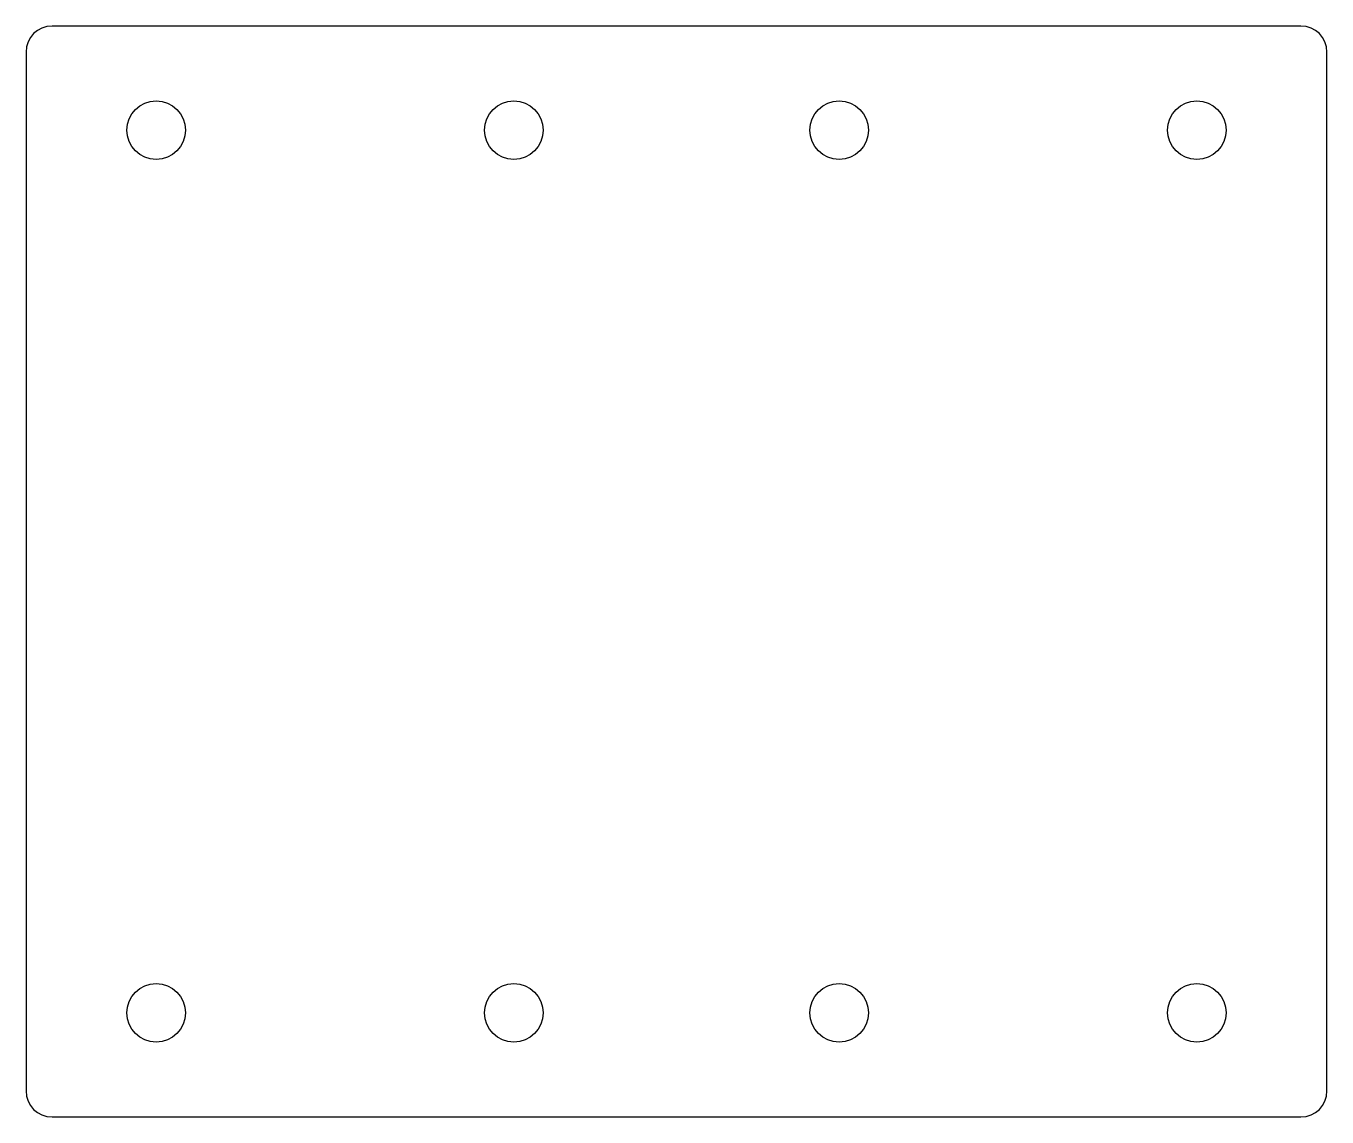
# Model space of a CAD drawing. Header units: millimetres. Extents: x -2 to 98, y 0 to 84.
import ezdxf

# ---------------------------------------------------------------- set-up
doc = ezdxf.new("R2010")
doc.units = ezdxf.units.MM

msp = doc.modelspace()

# ---------------------------------------------------------------- linework, layer by layer
msp.add_lwpolyline([(-2, 2, 0.41421), (0, 0), (96, 0, 0.41421), (98, 2), (98, 81.87, 0.41421), (96, 83.87), (0, 83.87, 0.41421), (-2, 81.87)], format="xyb", close=True)
for centre in [(8, 75.87), (35.5, 75.87), (60.5, 75.87), (88, 75.87), (8, 8), (35.5, 8), (60.5, 8), (88, 8)]:
    msp.add_circle(centre, 2.25)

doc.saveas('drawing.dxf')
